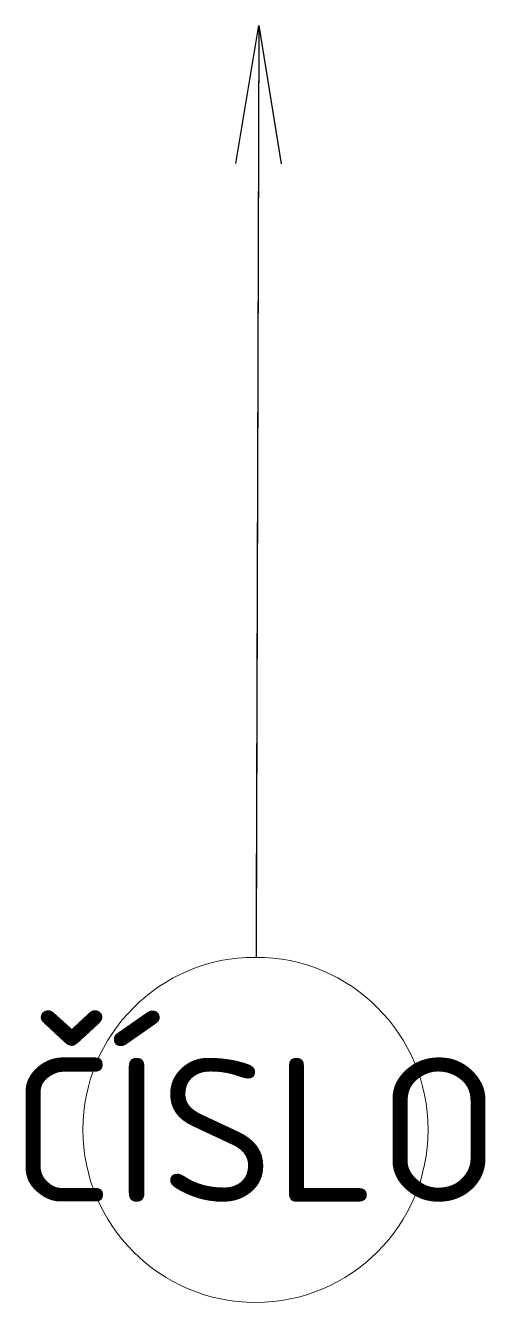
# Model space of a CAD drawing. Header units: metres. Extents: x -0.2 to 0.2, y -0.15 to 0.96.
import ezdxf
from ezdxf.enums import TextEntityAlignment as Align

# ---------------------------------------------------------------- set-up
doc = ezdxf.new("R2010")
doc.units = ezdxf.units.M
doc.styles.add('DP_ISOCPEUR', font='isocpeur.ttf')
doc.dimstyles.get("Standard").update_dxf_attribs({"dimtxt": 0.18, "dimasz": 0.18, "dimexe": 0.18, "dimexo": 0.0625, "dimgap": 0.09, "dimtad": 0, "dimtih": 1, "dimtoh": 1, "dimdec": 4, "dimzin": 0, "dimdsep": 46, "dimtxsty": 'DP_ISOCPEUR', "dimcen": 0.09, "dimadec": 0, "dimazin": 0, "dimtfac": 1, "dimtdec": 4, "dimtofl": 0, "dimtmove": 0, "dimatfit": 3, "dimfxl": 1, "dimtolj": 1, "dimtzin": 0, "dimarcsym": 0})

msp = doc.modelspace()

# ---------------------------------------------------------------- leaders
at = {"color": 0, "lineweight": 9, "transparency": 16777216}
msp.add_leader([(0.003, 0.9593), (0, 0)], dimstyle='Standard', override={"dimasz": 0.12, "dimgap": 0.07, "dimldrblk": 'Open'}, dxfattribs=at)

# ---------------------------------------------------------------- next in the draw order: wipeouts: each hides what was drawn before it
msp.add_wipeout([(0.15, 0), (0.1488, 0.0188), (0.1453, 0.0373), (0.1395, 0.0552), (0.1314, 0.0723), (0.1214, 0.0882), (0.1093, 0.1027), (0.0956, 0.1156), (0.0804, 0.1266), (0.0639, 0.1357), (0.0464, 0.1427), (0.0281, 0.1473), (0.0094, 0.1497), (-0.0094, 0.1497), (-0.0281, 0.1473), (-0.0464, 0.1427), (-0.0639, 0.1357), (-0.0804, 0.1266), (-0.0956, 0.1156), (-0.1093, 0.1027), (-0.1214, 0.0882), (-0.1314, 0.0723), (-0.1395, 0.0552), (-0.1453, 0.0373), (-0.1488, 0.0188), (-0.15, 0), (-0.1488, -0.0188), (-0.1453, -0.0373), (-0.1395, -0.0552), (-0.1314, -0.0723), (-0.1214, -0.0882), (-0.1093, -0.1027), (-0.0956, -0.1156), (-0.0804, -0.1266), (-0.0639, -0.1357), (-0.0464, -0.1427), (-0.0281, -0.1473), (-0.0094, -0.1497), (0.0094, -0.1497), (0.0281, -0.1473), (0.0464, -0.1427), (0.0639, -0.1357), (0.0804, -0.1266), (0.0956, -0.1156), (0.1093, -0.1027), (0.1214, -0.0882), (0.1314, -0.0723), (0.1395, -0.0552), (0.1453, -0.0373), (0.1488, -0.0188)])

# ---------------------------------------------------------------- next in the draw order: linework, layer by layer
msp.add_circle((0, 0), 0.15, dxfattribs=at)

# ---------------------------------------------------------------- next in the draw order: texts
at = {"color": 0, "transparency": 16777216, "style": 'DP_ISOCPEUR'}
msp.add_attdef('ČÍSLO', text='X', height=0.125, dxfattribs=at).set_placement((0, 0), align=Align.MIDDLE_CENTER)

doc.saveas('drawing.dxf')
